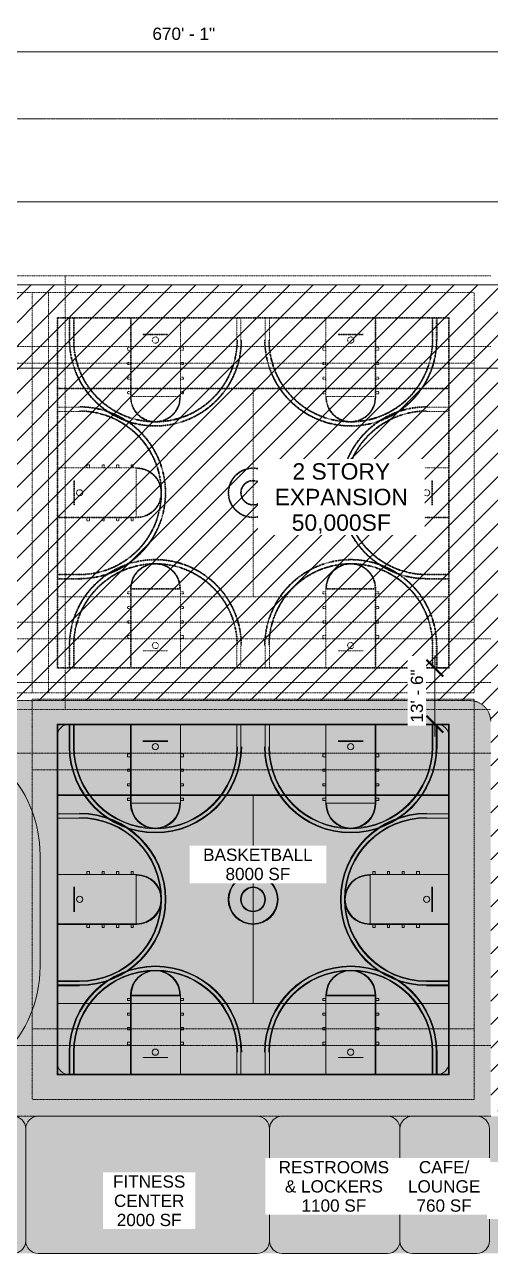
# Model space of a CAD drawing. Header units: inches. Extents: x 15868 to 47478, y -26121 to 7059.
# Drawn here: x 24630 to 25975, y -22746 to -19198 of the extents above; entities that cross this region are included whole.
import ezdxf

# ---------------------------------------------------------------- set-up
doc = ezdxf.new("R2010")
doc.units = ezdxf.units.IN
doc.header["$MEASUREMENT"] = 0
for name, pattern in [('Center', [1.25, 0.25, -0.1875, 0.625, -0.1875]), ('Dash 1_16_', [0.125, 0.0625, -0.0625]), ('Hidden', [0.28125, 0.1875, -0.09375]), ('Hidden 1_8_', [0.1875, 0.125, -0.0625])]:
    doc.linetypes.add(name, pattern=pattern)
for name, color, linetype, lineweight in [('A-ANNO-DIMS', 211, 'Continuous', 9), ('A-ANNO-DIMS-384', 211, 'Continuous', 9), ('A-DETL', 90, 'Continuous', 9), ('A-DETL-GENF', 92, 'Continuous', 9), ('A-DETL-HDLN', 90, 'Hidden 1_8_', 9), ('A-DETL-WIDE', 214, 'Continuous', 15), ('G-ANNO-TEXT', 231, 'Continuous', 9)]:
    doc.layers.add(name, color=color, linetype=linetype, lineweight=lineweight)
doc.styles.add('Arial', font='arial.ttf', dxfattribs={"height": 35.407186})
doc.styles.add('Arial_2', font='arial.ttf', dxfattribs={"height": 47.209581})
doc.dimstyles.new('Linear_-_3_32__Arial', dxfattribs={"dimscale": 12, "dimtxt": 36, "dimasz": 4, "dimexe": 3, "dimexo": 2, "dimgap": 2, "dimtad": 1, "dimdec": 0, "dimzin": 1, "dimdsep": 46, "dimlunit": 4, "dimtxsty": 'Arial', "dimblk1": 'OBLIQUE', "dimblk2": 'OBLIQUE', "dimsah": 1, "dimcen": 0.09, "dimdle": 3, "dimazin": 0, "dimtfac": 1, "dimtdec": 4, "dimtix": 1, "dimtmove": 0, "dimatfit": 3, "dimfxl": 1, "dimtvp": 1, "dimtfill": 1, "dimfrac": 2, "dimtolj": 1, "dimtzin": 0, "dimarcsym": 2})

# ---------------------------------------------------------------- blocks, each defined once
blk = doc.blocks.new('DIMBLOCK3-Level 1')
at = {"layer": 'A-ANNO-DIMS-384'}
for p, q in [((21068.4, -19446.1), (21068.4, -19241.2)), ((29109, -19446.1), (29109, -19241.2)), ((21032.4, -19277.2), (29145, -19277.2)), ((21068.4, -19277.2), (21068.4, -19446.1)), ((29109, -19277.2), (29109, -19446.1))]:
    blk.add_line(p, q, dxfattribs=at)
at = {"layer": 'A-ANNO-DIMS-384', "lineweight": 50}
for p, q in [((21068.4, -19277.2), (21092.4, -19253.2)), ((29109, -19277.2), (29133, -19253.2)), ((21068.4, -19277.2), (21044.4, -19301.2)), ((29109, -19277.2), (29085, -19301.2))]:
    blk.add_line(p, q, dxfattribs=at)
at = {"layer": 'A-ANNO-DIMS-384', "color": 0, "insert": (24998.7, -19207.2), "char_height": 35.41, "width": 216, "attachment_point": 1, "line_spacing_factor": 0.938532, "style": 'Arial', "bg_fill": 3, "box_fill_scale": 1.25, "bg_fill_color": 0, "bg_fill_transparency": 0}
blk.add_mtext('670\' - 1"', dxfattribs=at)
blk = doc.blocks.new('_Oblique')
at = {"color": 0, "linetype": 'ByBlock', "lineweight": -2}
blk.add_line((-0.5, -0.5), (0.5, 0.5), dxfattribs=at)
blk = doc.blocks.new('DIMBLOCK5-Level 1')
at = {"layer": 'A-ANNO-DIMS-384', "lineweight": 50}
for p, q in [((25814.4, -21056.1), (25790.4, -21032.1)), ((25814.4, -21056.1), (25838.4, -21080.1)), ((25814.4, -21218.1), (25790.4, -21194.1)), ((25814.4, -21218.1), (25838.4, -21242.1))]:
    blk.add_line(p, q, dxfattribs=at)
at = {"layer": 'A-ANNO-DIMS-384'}
for p, q in [((25814.4, -21254.1), (25814.4, -21020.1)), ((25804.5, -21056.1), (25850.4, -21056.1)), ((25814.4, -21056.1), (25804.5, -21056.1)), ((25804.5, -21218.1), (25850.4, -21218.1)), ((25814.4, -21218.1), (25804.5, -21218.1))]:
    blk.add_line(p, q, dxfattribs=at)
at = {"layer": 'A-ANNO-DIMS-384', "color": 0, "insert": (25744.5, -21213.5), "char_height": 35.41, "width": 183.434, "attachment_point": 1, "rotation": 90, "line_spacing_factor": 0.938532, "style": 'Arial', "bg_fill": 3, "box_fill_scale": 1.25, "bg_fill_color": 0, "bg_fill_transparency": 0}
blk.add_mtext('13\' - 6"', dxfattribs=at)

msp = doc.modelspace()

# ---------------------------------------------------------------- hatches: boundary and pattern name
at = {"layer": 'A-DETL-GENF'}
h = msp.add_hatch(dxfattribs=at)
h.set_pattern_fill('FP_1', color=9, style=0, pattern_type=2)
h.set_pattern_definition([(45, (0, 0), (-33.941125, 33.941125), [])])
h.paths.add_polyline_path([(26232.1, -22350.1), (27360.4, -22350.1), (27365.6, -22349.8), (27370.8, -22349.1), (27375.9, -22348), (27380.9, -22346.4), (27385.7, -22344.4), (27390.4, -22342), (27394.8, -22339.2), (27399, -22336), (27402.8, -22332.5), (27406.4, -22328.6), (27409.5, -22324.5), (27412.4, -22320.1), (27414.8, -22315.4), (27416.8, -22310.6), (27418.3, -22305.6), (27419.5, -22300.5), (27420.2, -22295.3), (27420.4, -22290.1), (27420.4, -20010.1), (27420.2, -20004.8), (27419.5, -19999.6), (27418.3, -19994.5), (27416.8, -19989.5), (27414.8, -19984.7), (27412.4, -19980.1), (27409.5, -19975.6), (27406.4, -19971.5), (27402.8, -19967.6), (27399, -19964.1), (27394.8, -19960.9), (27390.4, -19958.1), (27385.7, -19955.7), (27380.9, -19953.7), (27375.9, -19952.1), (27370.8, -19951), (27365.6, -19950.3), (27360.4, -19950.1), (22856.4, -19950.1), (22851.2, -19950.3), (22846, -19951), (22840.9, -19952.1), (22835.9, -19953.7), (22831, -19955.7), (22826.4, -19958.1), (22822, -19960.9), (22817.8, -19964.1), (22814, -19967.6), (22810.4, -19971.5), (22807.2, -19975.6), (22804.4, -19980.1), (22802, -19984.7), (22800, -19989.5), (22798.4, -19994.5), (22797.3, -19999.6), (22796.6, -20004.8), (22796.4, -20010.1), (22796.4, -21090.1), (22796.6, -21095.3), (22797.3, -21100.5), (22798.4, -21105.6), (22800, -21110.6), (22802, -21115.4), (22804.4, -21120.1), (22807.2, -21124.5), (22810.4, -21128.6), (22814, -21132.5), (22817.8, -21136), (22822.5, -21139.5), (22826.7, -21142.2), (22832.4, -21145), (22835.9, -21146.4), (22840.9, -21148), (22846, -21149.1), (22851.2, -21149.8), (22856.4, -21150.1), (25915.4, -21150.1), (25920.6, -21150.3), (25925.8, -21151), (25930.9, -21152.1), (25935.9, -21153.7), (25940.7, -21155.7), (25945.4, -21158.1), (25949.8, -21160.9), (25954, -21164.1), (25957.8, -21167.6), (25961.4, -21171.5), (25964.5, -21175.6), (25967.4, -21180.1), (25969.8, -21184.7), (25971.8, -21189.5), (25973.3, -21194.5), (25974.5, -21199.6), (25975.2, -21204.8), (25975.4, -21210.1), (25975.4, -22290.1), (25975.6, -22295.3), (25976.3, -22300.5), (25977.4, -22305.6), (25979, -22310.6), (25981, -22315.4), (25983.4, -22320.1), (25986.2, -22324.5), (25989.4, -22328.6), (25993, -22332.5), (25996.8, -22336), (26001, -22339.2), (26005.4, -22342), (26010, -22344.4), (26014.9, -22346.4), (26019.9, -22348), (26025, -22349.1), (26030.2, -22349.8), (26035.4, -22350.1), (26228.4, -22350.1)], flags=0)
msp.add_hatch(color=7, dxfattribs=at).paths.add_polyline_path([(24636.3, -22746.1), (26264.4, -22746.1), (26264.4, -22350.1), (25975.4, -22350.1), (25975.4, -21210.1), (25975.2, -21204.8), (25974.5, -21199.6), (25973.3, -21194.5), (25971.8, -21189.5), (25969.8, -21184.7), (25967.4, -21180.1), (25964.5, -21175.6), (25961.4, -21171.5), (25957.8, -21167.6), (25954, -21164.1), (25949.8, -21160.9), (25945.4, -21158.1), (25940.7, -21155.7), (25935.9, -21153.7), (25930.9, -21152.1), (25925.8, -21151), (25920.6, -21150.3), (25915.4, -21150.1), (22796.4, -21150.1), (22796.4, -20190.1), (22388.4, -20190.1), (22388.4, -22746.1), (24633.7, -22746.1)], flags=0)

# ---------------------------------------------------------------- linework, layer by layer
at = {"layer": 'A-DETL', "linetype": 'Center', "lineweight": 15}
msp.add_line((21068.4, -19470.1), (29109, -19470.1), dxfattribs=at)
at = {"layer": 'A-DETL', "linetype": 'Hidden', "lineweight": 15}
for p, q in [((21488.4, -19710.1), (28749, -19710.1)), ((21488.4, -19950.1), (28749, -19950.1)), ((21488.4, -20190.1), (28389, -20190.1))]:
    msp.add_line(p, q, dxfattribs=at)
at = {"layer": 'A-DETL', "linetype": 'Dash 1_16_'}
for p, q in [((24723.4, -20248.1), (24723.4, -20044.1)), ((24723.4, -20044.1), (25855.4, -20044.1)), ((25855.4, -20248.1), (25855.4, -20044.1)), ((24725.4, -20248.1), (24725.4, -20046.1)), ((24725.4, -20046.1), (25853.4, -20046.1)), ((24758.4, -20109.1), (24758.4, -20046.1)), ((24760.4, -20109.1), (24760.4, -20046.1)), ((24770.4, -20109.1), (24770.4, -20046.1)), ((24772.4, -20109.1), (24772.4, -20046.1)), ((24935.4, -20274.1), (24935.4, -20046.1)), ((24937.4, -20272.1), (24937.4, -20046.1)), ((25079.4, -20274.1), (25079.4, -20046.1)), ((25242.4, -20109.1), (25242.4, -20046.1)), ((25254.4, -20109.1), (25254.4, -20046.1)), ((25324.4, -20109.1), (25324.4, -20046.1)), ((25336.4, -20109.1), (25336.4, -20046.1)), ((25499.4, -20274.1), (25499.4, -20046.1)), ((25641.4, -20272.1), (25641.4, -20046.1)), ((25643.4, -20274.1), (25643.4, -20046.1)), ((25806.4, -20109.1), (25806.4, -20046.1)), ((25808.4, -20109.1), (25808.4, -20046.1)), ((25818.4, -20109.1), (25818.4, -20046.1)), ((25820.4, -20109.1), (25820.4, -20046.1)), ((25853.4, -20248.1), (25853.4, -20046.1)), ((24971.4, -20092.1), (25043.4, -20092.1)), ((24971.4, -20094.1), (25043.4, -20094.1)), ((25607.4, -20092.1), (25535.4, -20092.1)), ((25607.4, -20094.1), (25535.4, -20094.1)), ((24935.4, -20130.1), (24926.4, -20130.1)), ((24926.4, -20138.1), (24926.4, -20130.1)), ((24935.4, -20138.1), (24926.4, -20138.1)), ((25079.4, -20130.1), (25088.4, -20130.1)), ((25079.4, -20138.1), (25088.4, -20138.1)), ((25088.4, -20138.1), (25088.4, -20130.1)), ((25499.4, -20130.1), (25490.4, -20130.1)), ((25490.4, -20138.1), (25490.4, -20130.1)), ((25499.4, -20138.1), (25490.4, -20138.1)), ((25643.4, -20130.1), (25652.4, -20130.1)), ((25643.4, -20138.1), (25652.4, -20138.1)), ((25652.4, -20138.1), (25652.4, -20130.1)), ((24935.4, -20174.1), (24926.4, -20174.1)), ((24926.4, -20180.1), (24926.4, -20174.1)), ((24935.4, -20180.1), (24926.4, -20180.1)), ((25079.4, -20174.1), (25088.4, -20174.1)), ((25079.4, -20180.1), (25088.4, -20180.1)), ((25088.4, -20180.1), (25088.4, -20174.1)), ((25499.4, -20174.1), (25490.4, -20174.1)), ((25490.4, -20180.1), (25490.4, -20174.1)), ((25499.4, -20180.1), (25490.4, -20180.1)), ((25643.4, -20174.1), (25652.4, -20174.1)), ((25643.4, -20180.1), (25652.4, -20180.1)), ((25652.4, -20180.1), (25652.4, -20174.1)), ((24935.4, -20216.1), (24926.4, -20216.1)), ((24926.4, -20222.1), (24926.4, -20216.1)), ((25079.4, -20216.1), (25088.4, -20216.1)), ((25088.4, -20222.1), (25088.4, -20216.1)), ((25499.4, -20216.1), (25490.4, -20216.1)), ((25490.4, -20222.1), (25490.4, -20216.1)), ((25643.4, -20216.1), (25652.4, -20216.1)), ((25652.4, -20222.1), (25652.4, -20216.1)), ((25855.4, -20248.1), (24723.4, -20248.1)), ((24723.4, -20248.1), (24723.4, -20852.1)), ((24725.4, -20250.1), (24725.4, -20850.1)), ((25853.4, -20250.1), (24725.4, -20250.1)), ((24935.4, -20222.1), (24926.4, -20222.1)), ((25079.4, -20222.1), (25088.4, -20222.1)), ((25289.4, -20250.1), (25289.4, -20850.1)), ((25499.4, -20222.1), (25490.4, -20222.1)), ((25643.4, -20222.1), (25652.4, -20222.1)), ((25853.4, -20850.1), (25853.4, -20250.1)), ((25855.4, -20852.1), (25855.4, -20248.1)), ((24935.4, -20258.1), (24926.4, -20258.1)), ((24926.4, -20264.1), (24926.4, -20258.1)), ((24935.4, -20264.1), (24926.4, -20264.1)), ((24937.4, -20272.1), (25077.4, -20272.1)), ((25079.4, -20258.1), (25088.4, -20258.1)), ((25079.4, -20264.1), (25088.4, -20264.1)), ((25088.4, -20264.1), (25088.4, -20258.1)), ((25499.4, -20258.1), (25490.4, -20258.1)), ((25490.4, -20264.1), (25490.4, -20258.1)), ((25499.4, -20264.1), (25490.4, -20264.1)), ((25641.4, -20272.1), (25501.4, -20272.1)), ((25643.4, -20258.1), (25652.4, -20258.1)), ((25643.4, -20264.1), (25652.4, -20264.1)), ((25652.4, -20264.1), (25652.4, -20258.1)), ((24788.4, -20303.1), (24725.4, -20303.1)), ((24788.4, -20315.1), (24725.4, -20315.1)), ((25790.4, -20303.1), (25853.4, -20303.1)), ((25790.4, -20315.1), (25853.4, -20315.1)), ((24809.4, -20478.1), (24809.4, -20469.1)), ((24817.4, -20469.1), (24809.4, -20469.1)), ((24817.4, -20478.1), (24817.4, -20469.1)), ((24853.4, -20478.1), (24853.4, -20469.1)), ((24859.4, -20469.1), (24853.4, -20469.1)), ((24859.4, -20478.1), (24859.4, -20469.1)), ((24895.4, -20478.1), (24895.4, -20469.1)), ((24901.4, -20469.1), (24895.4, -20469.1)), ((24901.4, -20478.1), (24901.4, -20469.1)), ((24937.4, -20478.1), (24937.4, -20469.1)), ((24943.4, -20469.1), (24937.4, -20469.1)), ((24943.4, -20478.1), (24943.4, -20469.1)), ((25635.4, -20469.1), (25641.4, -20469.1)), ((25635.4, -20478.1), (25635.4, -20469.1)), ((25641.4, -20478.1), (25641.4, -20469.1)), ((25677.4, -20469.1), (25683.4, -20469.1)), ((25677.4, -20478.1), (25677.4, -20469.1)), ((25683.4, -20478.1), (25683.4, -20469.1)), ((25719.4, -20469.1), (25725.4, -20469.1)), ((25719.4, -20478.1), (25719.4, -20469.1)), ((25725.4, -20478.1), (25725.4, -20469.1)), ((25761.4, -20469.1), (25769.4, -20469.1)), ((25761.4, -20478.1), (25761.4, -20469.1)), ((25769.4, -20478.1), (25769.4, -20469.1)), ((24953.4, -20478.1), (24725.4, -20478.1)), ((24951.4, -20620.1), (24951.4, -20480.1)), ((25625.4, -20478.1), (25853.4, -20478.1)), ((25627.4, -20620.1), (25627.4, -20480.1)), ((24771.4, -20586.1), (24771.4, -20514.1)), ((24773.4, -20586.1), (24773.4, -20514.1)), ((25805.4, -20586.1), (25805.4, -20514.1)), ((25807.4, -20586.1), (25807.4, -20514.1)), ((24951.4, -20620.1), (24725.4, -20620.1)), ((24953.4, -20622.1), (24725.4, -20622.1)), ((24809.4, -20622.1), (24809.4, -20631.1)), ((24817.4, -20631.1), (24809.4, -20631.1)), ((24817.4, -20622.1), (24817.4, -20631.1)), ((24853.4, -20622.1), (24853.4, -20631.1)), ((24859.4, -20631.1), (24853.4, -20631.1)), ((24859.4, -20622.1), (24859.4, -20631.1)), ((24895.4, -20622.1), (24895.4, -20631.1)), ((24901.4, -20631.1), (24895.4, -20631.1)), ((24901.4, -20622.1), (24901.4, -20631.1)), ((24937.4, -20622.1), (24937.4, -20631.1)), ((24943.4, -20631.1), (24937.4, -20631.1)), ((24943.4, -20622.1), (24943.4, -20631.1)), ((25625.4, -20622.1), (25853.4, -20622.1)), ((25627.4, -20620.1), (25853.4, -20620.1)), ((25635.4, -20622.1), (25635.4, -20631.1)), ((25635.4, -20631.1), (25641.4, -20631.1)), ((25641.4, -20622.1), (25641.4, -20631.1)), ((25677.4, -20622.1), (25677.4, -20631.1)), ((25677.4, -20631.1), (25683.4, -20631.1)), ((25683.4, -20622.1), (25683.4, -20631.1)), ((25719.4, -20622.1), (25719.4, -20631.1)), ((25719.4, -20631.1), (25725.4, -20631.1)), ((25725.4, -20622.1), (25725.4, -20631.1)), ((25761.4, -20622.1), (25761.4, -20631.1)), ((25761.4, -20631.1), (25769.4, -20631.1)), ((25769.4, -20622.1), (25769.4, -20631.1)), ((24788.4, -20785.1), (24725.4, -20785.1)), ((24788.4, -20787.1), (24725.4, -20787.1)), ((25790.4, -20785.1), (25853.4, -20785.1)), ((25790.4, -20787.1), (25853.4, -20787.1)), ((24788.4, -20797.1), (24725.4, -20797.1)), ((24788.4, -20799.1), (24725.4, -20799.1)), ((25790.4, -20797.1), (25853.4, -20797.1)), ((25790.4, -20799.1), (25853.4, -20799.1)), ((24723.4, -20852.1), (24723.4, -21056.1)), ((24725.4, -20850.1), (25853.4, -20850.1)), ((24725.4, -20852.1), (24725.4, -21054.1)), ((24926.4, -20836.1), (24926.4, -20842.1)), ((24935.4, -20836.1), (24926.4, -20836.1)), ((24935.4, -20842.1), (24926.4, -20842.1)), ((24935.4, -20826.1), (24935.4, -21054.1)), ((24937.4, -20826.1), (25077.4, -20826.1)), ((24937.4, -20828.1), (25077.4, -20828.1)), ((24937.4, -20828.1), (24937.4, -21054.1)), ((25079.4, -20826.1), (25079.4, -21054.1)), ((25079.4, -20836.1), (25088.4, -20836.1)), ((25079.4, -20842.1), (25088.4, -20842.1)), ((25088.4, -20836.1), (25088.4, -20842.1)), ((25490.4, -20836.1), (25490.4, -20842.1)), ((25499.4, -20836.1), (25490.4, -20836.1)), ((25499.4, -20842.1), (25490.4, -20842.1)), ((25499.4, -20826.1), (25499.4, -21054.1)), ((25641.4, -20826.1), (25501.4, -20826.1)), ((25641.4, -20828.1), (25501.4, -20828.1)), ((25641.4, -20828.1), (25641.4, -21054.1)), ((25643.4, -20826.1), (25643.4, -21054.1)), ((25643.4, -20836.1), (25652.4, -20836.1)), ((25643.4, -20842.1), (25652.4, -20842.1)), ((25652.4, -20836.1), (25652.4, -20842.1)), ((25853.4, -20852.1), (25853.4, -21054.1)), ((25855.4, -20852.1), (25855.4, -21056.1)), ((24926.4, -20878.1), (24926.4, -20884.1)), ((24935.4, -20878.1), (24926.4, -20878.1)), ((24935.4, -20884.1), (24926.4, -20884.1)), ((25079.4, -20878.1), (25088.4, -20878.1)), ((25079.4, -20884.1), (25088.4, -20884.1)), ((25088.4, -20878.1), (25088.4, -20884.1)), ((25490.4, -20878.1), (25490.4, -20884.1)), ((25499.4, -20878.1), (25490.4, -20878.1)), ((25499.4, -20884.1), (25490.4, -20884.1)), ((25643.4, -20878.1), (25652.4, -20878.1)), ((25643.4, -20884.1), (25652.4, -20884.1)), ((25652.4, -20878.1), (25652.4, -20884.1)), ((24926.4, -20920.1), (24926.4, -20926.1)), ((24935.4, -20920.1), (24926.4, -20920.1)), ((24935.4, -20926.1), (24926.4, -20926.1)), ((25079.4, -20920.1), (25088.4, -20920.1)), ((25079.4, -20926.1), (25088.4, -20926.1)), ((25088.4, -20920.1), (25088.4, -20926.1)), ((25490.4, -20920.1), (25490.4, -20926.1)), ((25499.4, -20920.1), (25490.4, -20920.1)), ((25499.4, -20926.1), (25490.4, -20926.1)), ((25643.4, -20920.1), (25652.4, -20920.1)), ((25643.4, -20926.1), (25652.4, -20926.1)), ((25652.4, -20920.1), (25652.4, -20926.1)), ((24926.4, -20962.1), (24926.4, -20970.1)), ((24935.4, -20962.1), (24926.4, -20962.1)), ((25079.4, -20962.1), (25088.4, -20962.1)), ((25088.4, -20962.1), (25088.4, -20970.1)), ((25490.4, -20962.1), (25490.4, -20970.1)), ((25499.4, -20962.1), (25490.4, -20962.1)), ((25643.4, -20962.1), (25652.4, -20962.1)), ((25652.4, -20962.1), (25652.4, -20970.1)), ((24758.4, -20991.1), (24758.4, -21054.1)), ((24760.4, -20991.1), (24760.4, -21054.1)), ((24770.4, -20991.1), (24770.4, -21054.1)), ((24772.4, -20991.1), (24772.4, -21054.1)), ((24935.4, -20970.1), (24926.4, -20970.1)), ((25079.4, -20970.1), (25088.4, -20970.1)), ((25242.4, -20991.1), (25242.4, -21054.1)), ((25254.4, -20991.1), (25254.4, -21054.1)), ((25324.4, -20991.1), (25324.4, -21054.1)), ((25336.4, -20991.1), (25336.4, -21054.1)), ((25499.4, -20970.1), (25490.4, -20970.1)), ((25643.4, -20970.1), (25652.4, -20970.1)), ((25806.4, -20991.1), (25806.4, -21054.1)), ((25808.4, -20991.1), (25808.4, -21054.1)), ((25818.4, -20991.1), (25818.4, -21054.1)), ((25820.4, -20991.1), (25820.4, -21054.1)), ((24971.4, -21006.1), (25043.4, -21006.1)), ((25607.4, -21006.1), (25535.4, -21006.1)), ((24723.4, -21056.1), (25855.4, -21056.1)), ((24725.4, -21054.1), (25853.4, -21054.1))]:
    msp.add_line(p, q, dxfattribs=at)
at = {"layer": 'A-DETL'}
for p, q in [((24723.4, -21422.1), (24723.4, -21218.1)), ((24723.4, -21218.1), (25855.4, -21218.1)), ((24725.4, -21422.1), (24725.4, -21220.1)), ((24725.4, -21220.1), (25853.4, -21220.1)), ((24758.4, -21283.1), (24758.4, -21220.1)), ((24760.4, -21283.1), (24760.4, -21220.1)), ((24770.4, -21283.1), (24770.4, -21220.1)), ((24772.4, -21283.1), (24772.4, -21220.1)), ((24935.4, -21448.1), (24935.4, -21220.1)), ((24937.4, -21446.1), (24937.4, -21220.1)), ((25079.4, -21448.1), (25079.4, -21220.1)), ((25242.4, -21283.1), (25242.4, -21220.1)), ((25254.4, -21283.1), (25254.4, -21220.1)), ((25324.4, -21283.1), (25324.4, -21220.1)), ((25336.4, -21283.1), (25336.4, -21220.1)), ((25499.4, -21448.1), (25499.4, -21220.1)), ((25641.4, -21446.1), (25641.4, -21220.1)), ((25643.4, -21448.1), (25643.4, -21220.1)), ((25806.4, -21283.1), (25806.4, -21220.1)), ((25808.4, -21283.1), (25808.4, -21220.1)), ((25818.4, -21283.1), (25818.4, -21220.1)), ((25820.4, -21283.1), (25820.4, -21220.1)), ((25853.4, -21422.1), (25853.4, -21220.1)), ((25855.4, -21422.1), (25855.4, -21218.1)), ((24971.4, -21266.1), (25043.4, -21266.1)), ((24971.4, -21268.1), (25043.4, -21268.1)), ((25607.4, -21266.1), (25535.4, -21266.1)), ((25607.4, -21268.1), (25535.4, -21268.1)), ((24935.4, -21304.1), (24926.4, -21304.1)), ((24926.4, -21312.1), (24926.4, -21304.1)), ((24935.4, -21312.1), (24926.4, -21312.1)), ((25079.4, -21304.1), (25088.4, -21304.1)), ((25079.4, -21312.1), (25088.4, -21312.1)), ((25088.4, -21312.1), (25088.4, -21304.1)), ((25499.4, -21304.1), (25490.4, -21304.1)), ((25490.4, -21312.1), (25490.4, -21304.1)), ((25499.4, -21312.1), (25490.4, -21312.1)), ((25643.4, -21304.1), (25652.4, -21304.1)), ((25643.4, -21312.1), (25652.4, -21312.1)), ((25652.4, -21312.1), (25652.4, -21304.1)), ((24935.4, -21348.1), (24926.4, -21348.1)), ((24926.4, -21354.1), (24926.4, -21348.1)), ((24935.4, -21354.1), (24926.4, -21354.1)), ((25079.4, -21348.1), (25088.4, -21348.1)), ((25079.4, -21354.1), (25088.4, -21354.1)), ((25088.4, -21354.1), (25088.4, -21348.1)), ((25499.4, -21348.1), (25490.4, -21348.1)), ((25490.4, -21354.1), (25490.4, -21348.1)), ((25499.4, -21354.1), (25490.4, -21354.1)), ((25643.4, -21348.1), (25652.4, -21348.1)), ((25643.4, -21354.1), (25652.4, -21354.1)), ((25652.4, -21354.1), (25652.4, -21348.1)), ((24935.4, -21390.1), (24926.4, -21390.1)), ((24926.4, -21396.1), (24926.4, -21390.1)), ((25079.4, -21390.1), (25088.4, -21390.1)), ((25088.4, -21396.1), (25088.4, -21390.1)), ((25499.4, -21390.1), (25490.4, -21390.1)), ((25490.4, -21396.1), (25490.4, -21390.1)), ((25643.4, -21390.1), (25652.4, -21390.1)), ((25652.4, -21396.1), (25652.4, -21390.1)), ((25855.4, -21422.1), (24723.4, -21422.1)), ((24723.4, -21422.1), (24723.4, -22026.1)), ((24725.4, -21424.1), (24725.4, -22024.1)), ((25853.4, -21424.1), (24725.4, -21424.1)), ((24935.4, -21396.1), (24926.4, -21396.1)), ((25079.4, -21396.1), (25088.4, -21396.1)), ((25289.4, -21424.1), (25289.4, -22024.1)), ((25499.4, -21396.1), (25490.4, -21396.1)), ((25643.4, -21396.1), (25652.4, -21396.1)), ((25853.4, -22024.1), (25853.4, -21424.1)), ((25855.4, -22026.1), (25855.4, -21422.1)), ((24935.4, -21432.1), (24926.4, -21432.1)), ((24926.4, -21438.1), (24926.4, -21432.1)), ((24935.4, -21438.1), (24926.4, -21438.1)), ((24937.4, -21446.1), (25077.4, -21446.1)), ((25079.4, -21432.1), (25088.4, -21432.1)), ((25079.4, -21438.1), (25088.4, -21438.1)), ((25088.4, -21438.1), (25088.4, -21432.1)), ((25499.4, -21432.1), (25490.4, -21432.1)), ((25490.4, -21438.1), (25490.4, -21432.1)), ((25499.4, -21438.1), (25490.4, -21438.1)), ((25641.4, -21446.1), (25501.4, -21446.1)), ((25643.4, -21432.1), (25652.4, -21432.1)), ((25643.4, -21438.1), (25652.4, -21438.1)), ((25652.4, -21438.1), (25652.4, -21432.1)), ((24788.4, -21477.1), (24725.4, -21477.1)), ((24788.4, -21489.1), (24725.4, -21489.1)), ((25790.4, -21477.1), (25853.4, -21477.1)), ((25790.4, -21489.1), (25853.4, -21489.1)), ((24953.4, -21652.1), (24725.4, -21652.1)), ((24809.4, -21652.1), (24809.4, -21643.1)), ((24817.4, -21643.1), (24809.4, -21643.1)), ((24817.4, -21652.1), (24817.4, -21643.1)), ((24853.4, -21652.1), (24853.4, -21643.1)), ((24859.4, -21643.1), (24853.4, -21643.1)), ((24859.4, -21652.1), (24859.4, -21643.1)), ((24895.4, -21652.1), (24895.4, -21643.1)), ((24901.4, -21643.1), (24895.4, -21643.1)), ((24901.4, -21652.1), (24901.4, -21643.1)), ((24937.4, -21652.1), (24937.4, -21643.1)), ((24943.4, -21643.1), (24937.4, -21643.1)), ((24943.4, -21652.1), (24943.4, -21643.1)), ((24951.4, -21794.1), (24951.4, -21654.1)), ((25625.4, -21652.1), (25853.4, -21652.1)), ((25627.4, -21794.1), (25627.4, -21654.1)), ((25635.4, -21643.1), (25641.4, -21643.1)), ((25635.4, -21652.1), (25635.4, -21643.1)), ((25641.4, -21652.1), (25641.4, -21643.1)), ((25677.4, -21643.1), (25683.4, -21643.1)), ((25677.4, -21652.1), (25677.4, -21643.1)), ((25683.4, -21652.1), (25683.4, -21643.1)), ((25719.4, -21643.1), (25725.4, -21643.1)), ((25719.4, -21652.1), (25719.4, -21643.1)), ((25725.4, -21652.1), (25725.4, -21643.1)), ((25761.4, -21643.1), (25769.4, -21643.1)), ((25761.4, -21652.1), (25761.4, -21643.1)), ((25769.4, -21652.1), (25769.4, -21643.1)), ((24771.4, -21760.1), (24771.4, -21688.1)), ((24773.4, -21760.1), (24773.4, -21688.1)), ((25805.4, -21760.1), (25805.4, -21688.1)), ((25807.4, -21760.1), (25807.4, -21688.1)), ((24951.4, -21794.1), (24725.4, -21794.1)), ((24953.4, -21796.1), (24725.4, -21796.1)), ((24809.4, -21796.1), (24809.4, -21805.1)), ((24817.4, -21805.1), (24809.4, -21805.1)), ((24817.4, -21796.1), (24817.4, -21805.1)), ((24853.4, -21796.1), (24853.4, -21805.1)), ((24859.4, -21805.1), (24853.4, -21805.1)), ((24859.4, -21796.1), (24859.4, -21805.1)), ((24895.4, -21796.1), (24895.4, -21805.1)), ((24901.4, -21805.1), (24895.4, -21805.1)), ((24901.4, -21796.1), (24901.4, -21805.1)), ((24937.4, -21796.1), (24937.4, -21805.1)), ((24943.4, -21805.1), (24937.4, -21805.1)), ((24943.4, -21796.1), (24943.4, -21805.1)), ((25625.4, -21796.1), (25853.4, -21796.1)), ((25627.4, -21794.1), (25853.4, -21794.1)), ((25635.4, -21796.1), (25635.4, -21805.1)), ((25635.4, -21805.1), (25641.4, -21805.1)), ((25641.4, -21796.1), (25641.4, -21805.1)), ((25677.4, -21796.1), (25677.4, -21805.1)), ((25677.4, -21805.1), (25683.4, -21805.1)), ((25683.4, -21796.1), (25683.4, -21805.1)), ((25719.4, -21796.1), (25719.4, -21805.1)), ((25719.4, -21805.1), (25725.4, -21805.1)), ((25725.4, -21796.1), (25725.4, -21805.1)), ((25761.4, -21796.1), (25761.4, -21805.1)), ((25761.4, -21805.1), (25769.4, -21805.1)), ((25769.4, -21796.1), (25769.4, -21805.1)), ((24788.4, -21959.1), (24725.4, -21959.1)), ((25790.4, -21959.1), (25853.4, -21959.1)), ((24788.4, -21961.1), (24725.4, -21961.1)), ((24788.4, -21971.1), (24725.4, -21971.1)), ((24788.4, -21973.1), (24725.4, -21973.1)), ((25790.4, -21961.1), (25853.4, -21961.1)), ((25790.4, -21971.1), (25853.4, -21971.1)), ((25790.4, -21973.1), (25853.4, -21973.1)), ((24723.4, -22026.1), (24723.4, -22230.1)), ((24725.4, -22024.1), (25853.4, -22024.1)), ((24725.4, -22026.1), (24725.4, -22228.1)), ((24926.4, -22010.1), (24926.4, -22016.1)), ((24935.4, -22010.1), (24926.4, -22010.1)), ((24935.4, -22016.1), (24926.4, -22016.1)), ((24935.4, -22000.1), (24935.4, -22228.1)), ((24937.4, -22000.1), (25077.4, -22000.1)), ((24937.4, -22002.1), (25077.4, -22002.1)), ((24937.4, -22002.1), (24937.4, -22228.1)), ((25079.4, -22000.1), (25079.4, -22228.1)), ((25079.4, -22010.1), (25088.4, -22010.1)), ((25079.4, -22016.1), (25088.4, -22016.1)), ((25088.4, -22010.1), (25088.4, -22016.1)), ((25490.4, -22010.1), (25490.4, -22016.1)), ((25499.4, -22010.1), (25490.4, -22010.1)), ((25499.4, -22016.1), (25490.4, -22016.1)), ((25499.4, -22000.1), (25499.4, -22228.1)), ((25641.4, -22000.1), (25501.4, -22000.1)), ((25641.4, -22002.1), (25501.4, -22002.1)), ((25641.4, -22002.1), (25641.4, -22228.1)), ((25643.4, -22000.1), (25643.4, -22228.1)), ((25643.4, -22010.1), (25652.4, -22010.1)), ((25643.4, -22016.1), (25652.4, -22016.1)), ((25652.4, -22010.1), (25652.4, -22016.1)), ((25853.4, -22026.1), (25853.4, -22228.1)), ((25855.4, -22026.1), (25855.4, -22230.1)), ((24926.4, -22052.1), (24926.4, -22058.1)), ((24935.4, -22052.1), (24926.4, -22052.1)), ((24935.4, -22058.1), (24926.4, -22058.1)), ((25079.4, -22052.1), (25088.4, -22052.1)), ((25079.4, -22058.1), (25088.4, -22058.1)), ((25088.4, -22052.1), (25088.4, -22058.1)), ((25490.4, -22052.1), (25490.4, -22058.1)), ((25499.4, -22052.1), (25490.4, -22052.1)), ((25499.4, -22058.1), (25490.4, -22058.1)), ((25643.4, -22052.1), (25652.4, -22052.1)), ((25643.4, -22058.1), (25652.4, -22058.1)), ((25652.4, -22052.1), (25652.4, -22058.1)), ((24926.4, -22094.1), (24926.4, -22100.1)), ((24935.4, -22094.1), (24926.4, -22094.1)), ((24935.4, -22100.1), (24926.4, -22100.1)), ((25079.4, -22094.1), (25088.4, -22094.1)), ((25079.4, -22100.1), (25088.4, -22100.1)), ((25088.4, -22094.1), (25088.4, -22100.1)), ((25490.4, -22094.1), (25490.4, -22100.1)), ((25499.4, -22094.1), (25490.4, -22094.1)), ((25499.4, -22100.1), (25490.4, -22100.1)), ((25643.4, -22094.1), (25652.4, -22094.1)), ((25643.4, -22100.1), (25652.4, -22100.1)), ((25652.4, -22094.1), (25652.4, -22100.1)), ((24926.4, -22136.1), (24926.4, -22144.1)), ((24935.4, -22136.1), (24926.4, -22136.1)), ((25079.4, -22136.1), (25088.4, -22136.1)), ((25088.4, -22136.1), (25088.4, -22144.1)), ((25490.4, -22136.1), (25490.4, -22144.1)), ((25499.4, -22136.1), (25490.4, -22136.1)), ((25643.4, -22136.1), (25652.4, -22136.1)), ((25652.4, -22136.1), (25652.4, -22144.1)), ((24758.4, -22165.1), (24758.4, -22228.1)), ((24760.4, -22165.1), (24760.4, -22228.1)), ((24770.4, -22165.1), (24770.4, -22228.1)), ((24772.4, -22165.1), (24772.4, -22228.1)), ((24935.4, -22144.1), (24926.4, -22144.1)), ((25079.4, -22144.1), (25088.4, -22144.1)), ((25242.4, -22165.1), (25242.4, -22228.1)), ((25254.4, -22165.1), (25254.4, -22228.1)), ((25324.4, -22165.1), (25324.4, -22228.1)), ((25336.4, -22165.1), (25336.4, -22228.1)), ((25499.4, -22144.1), (25490.4, -22144.1)), ((25643.4, -22144.1), (25652.4, -22144.1)), ((25806.4, -22165.1), (25806.4, -22228.1)), ((25808.4, -22165.1), (25808.4, -22228.1)), ((25818.4, -22165.1), (25818.4, -22228.1)), ((25820.4, -22165.1), (25820.4, -22228.1)), ((24971.4, -22180.1), (25043.4, -22180.1)), ((25607.4, -22180.1), (25535.4, -22180.1)), ((24723.4, -22230.1), (25855.4, -22230.1)), ((24725.4, -22228.1), (25853.4, -22228.1))]:
    msp.add_line(p, q, dxfattribs=at)
at = {"layer": 'A-DETL', "linetype": 'Dash 1_16_'}
for centre, radius in [((25007.4, -20109.1), 9), ((25571.4, -20109.1), 9), ((25289.4, -20550.1), 72), ((25289.4, -20550.1), 70), ((25289.4, -20550.1), 36), ((25289.4, -20550.1), 34), ((24788.4, -20550.1), 9), ((25790.4, -20550.1), 9), ((25007.4, -20991.1), 9), ((25571.4, -20991.1), 9)]:
    msp.add_circle(centre, radius, dxfattribs=at)
at = {"layer": 'A-DETL'}
for centre, radius in [((25007.4, -21283.1), 9), ((25571.4, -21283.1), 9), ((25289.4, -21724.1), 72), ((25289.4, -21724.1), 70), ((25289.4, -21724.1), 36), ((25289.4, -21724.1), 34), ((24788.4, -21724.1), 9), ((25790.4, -21724.1), 9), ((25007.4, -22165.1), 9), ((25571.4, -22165.1), 9)]:
    msp.add_circle(centre, radius, dxfattribs=at)
at = {"layer": 'A-DETL', "linetype": 'Dash 1_16_'}
for centre, radius, start, end in [((25007.4, -20109.1), 249, 180, 270), ((25007.4, -20109.1), 247, 180, 270), ((25007.4, -20109.1), 237, 180, 270), ((25007.4, -20109.1), 235, 180, 270), ((25007.4, -20109.1), 247, 270, 0), ((25007.4, -20109.1), 249, 270, 0), ((25007.4, -20109.1), 235, 270, 0), ((25007.4, -20109.1), 237, 270, 0), ((25571.4, -20109.1), 249, 180, 270), ((25571.4, -20109.1), 247, 180, 270), ((25571.4, -20109.1), 237, 180, 270), ((25571.4, -20109.1), 235, 180, 270), ((25571.4, -20109.1), 247, 270, 0), ((25571.4, -20109.1), 249, 270, 0), ((25571.4, -20109.1), 235, 270, 0), ((25571.4, -20109.1), 237, 270, 0), ((25007.4, -20274.1), 72, 180, 0), ((25007.4, -20274.1), 70, 180, 0), ((25571.4, -20274.1), 72, 180, 360), ((25571.4, -20274.1), 70, 180, 0), ((24788.4, -20550.1), 249, 0, 90), ((24788.4, -20550.1), 247, 0, 90), ((24788.4, -20550.1), 237, 0, 90), ((24788.4, -20550.1), 235, 0, 90), ((25790.4, -20550.1), 249, 90, 180), ((25790.4, -20550.1), 247, 90, 180), ((25790.4, -20550.1), 237, 90, 180), ((25790.4, -20550.1), 235, 90, 180), ((24953.4, -20550.1), 72, 270, 90), ((24953.4, -20550.1), 70, 270, 90), ((25625.4, -20550.1), 72, 90, 270), ((25625.4, -20550.1), 70, 90, 270), ((24788.4, -20550.1), 247, 270, 0), ((24788.4, -20550.1), 249, 270, 0), ((24788.4, -20550.1), 235, 270, 0), ((24788.4, -20550.1), 237, 270, 0), ((25790.4, -20550.1), 249, 180, 270), ((25790.4, -20550.1), 247, 180, 270), ((25790.4, -20550.1), 237, 180, 270), ((25790.4, -20550.1), 235, 180, 270), ((25007.4, -20991.1), 249, 90, 180), ((25007.4, -20991.1), 247, 90, 180), ((25007.4, -20991.1), 249, 0, 90), ((25007.4, -20991.1), 247, 0, 90), ((25571.4, -20991.1), 249, 90, 180), ((25571.4, -20991.1), 247, 90, 180), ((25571.4, -20991.1), 249, 0, 90), ((25571.4, -20991.1), 247, 0, 90), ((25007.4, -20991.1), 237, 90, 180), ((25007.4, -20991.1), 235, 90, 180), ((25007.4, -20826.1), 72, 0, 180), ((25007.4, -20826.1), 70, 0, 180), ((25007.4, -20991.1), 237, 0, 90), ((25007.4, -20991.1), 235, 0, 90), ((25571.4, -20991.1), 237, 90, 180), ((25571.4, -20991.1), 235, 90, 180), ((25571.4, -20826.1), 72, 0, 180), ((25571.4, -20826.1), 70, 0, 180), ((25571.4, -20991.1), 237, 0, 90), ((25571.4, -20991.1), 235, 0, 90)]:
    msp.add_arc(centre, radius, start, end, dxfattribs=at)
at = {"layer": 'A-DETL'}
for centre, radius, start, end in [((25007.4, -21283.1), 249, 180, 270), ((25007.4, -21283.1), 247, 180, 270), ((25007.4, -21283.1), 237, 180, 270), ((25007.4, -21283.1), 235, 180, 270), ((25007.4, -21283.1), 247, 270, 0), ((25007.4, -21283.1), 249, 270, 0), ((25007.4, -21283.1), 235, 270, 0), ((25007.4, -21283.1), 237, 270, 0), ((25571.4, -21283.1), 249, 180, 270), ((25571.4, -21283.1), 247, 180, 270), ((25571.4, -21283.1), 237, 180, 270), ((25571.4, -21283.1), 235, 180, 270), ((25571.4, -21283.1), 247, 270, 0), ((25571.4, -21283.1), 249, 270, 0), ((25571.4, -21283.1), 235, 270, 0), ((25571.4, -21283.1), 237, 270, 0), ((25007.4, -21448.1), 72, 180, 0), ((25007.4, -21448.1), 70, 180, 0), ((25571.4, -21448.1), 72, 180, 360), ((25571.4, -21448.1), 70, 180, 0), ((24788.4, -21724.1), 249, 0, 90), ((24788.4, -21724.1), 247, 0, 90), ((24788.4, -21724.1), 237, 0, 90), ((24788.4, -21724.1), 235, 0, 90), ((25790.4, -21724.1), 249, 90, 180), ((25790.4, -21724.1), 247, 90, 180), ((25790.4, -21724.1), 237, 90, 180), ((25790.4, -21724.1), 235, 90, 180), ((24953.4, -21724.1), 72, 270, 90), ((24953.4, -21724.1), 70, 270, 90), ((25625.4, -21724.1), 72, 90, 270), ((25625.4, -21724.1), 70, 90, 270), ((24788.4, -21724.1), 247, 270, 0), ((24788.4, -21724.1), 249, 270, 0), ((24788.4, -21724.1), 235, 270, 0), ((24788.4, -21724.1), 237, 270, 0), ((25790.4, -21724.1), 249, 180, 270), ((25790.4, -21724.1), 247, 180, 270), ((25790.4, -21724.1), 237, 180, 270), ((25790.4, -21724.1), 235, 180, 270), ((25007.4, -22165.1), 249, 90, 180), ((25007.4, -22165.1), 247, 90, 180), ((25007.4, -22165.1), 249, 360, 90), ((25007.4, -22165.1), 247, 360, 90), ((25571.4, -22165.1), 249, 90, 180), ((25571.4, -22165.1), 247, 90, 180), ((25571.4, -22165.1), 249, 0, 90), ((25571.4, -22165.1), 247, 0, 90), ((25007.4, -22165.1), 237, 90, 180), ((25007.4, -22165.1), 235, 90, 180), ((25007.4, -22000.1), 72, 0, 180), ((25007.4, -22000.1), 70, 0, 180), ((25007.4, -22165.1), 237, 360, 90), ((25007.4, -22165.1), 235, 360, 90), ((25571.4, -22165.1), 237, 90, 180), ((25571.4, -22165.1), 235, 90, 180), ((25571.4, -22000.1), 72, 0, 180), ((25571.4, -22000.1), 70, 0, 180), ((25571.4, -22165.1), 237, 0, 90), ((25571.4, -22165.1), 235, 0, 90)]:
    msp.add_arc(centre, radius, start, end, dxfattribs=at)
at = {"layer": 'A-DETL-HDLN', "linetype": 'Dash 1_16_'}
for p, q in [((24746.4, -19924.1), (23374.4, -19924.1)), ((25975.4, -19924.1), (24603.4, -19924.1)), ((24746.4, -19950.1), (24746.4, -19924.1)), ((24698.4, -19972.1), (23422.4, -19972.1)), ((24651.4, -19972.1), (24651.4, -21128.1)), ((25927.4, -19972.1), (24651.4, -19972.1)), ((24698.4, -21128.1), (24698.4, -19972.1)), ((24746.4, -21150.1), (24746.4, -19950.1)), ((25927.4, -21128.1), (25927.4, -19972.1)), ((24746.4, -20128.1), (23374.4, -20128.1)), ((25975.4, -20128.1), (24603.4, -20128.1)), ((24698.4, -20176.1), (23422.4, -20176.1)), ((25927.4, -20176.1), (24651.4, -20176.1)), ((24698.4, -20924.1), (23422.4, -20924.1)), ((25927.4, -20924.1), (24651.4, -20924.1)), ((24746.4, -20972.1), (23374.4, -20972.1)), ((25975.4, -20972.1), (24603.4, -20972.1)), ((23422.4, -21128.1), (24698.4, -21128.1)), ((24651.4, -21128.1), (25927.4, -21128.1)), ((23374.4, -21176.1), (24746.4, -21176.1)), ((24603.4, -21176.1), (25964.8, -21176.1)), ((24746.4, -21176.1), (24746.4, -21150.1)), ((25964.8, -21176.1), (25975.4, -21176.1))]:
    msp.add_line(p, q, dxfattribs=at)
at = {"layer": 'A-DETL-HDLN'}
for p, q in [((27360.4, -19950.1), (22856.4, -19950.1)), ((25975.4, -21098.1), (24603.4, -21098.1)), ((22856.4, -21150.1), (25915.4, -21150.1)), ((24651.4, -21146.1), (24651.4, -21150.1)), ((25927.4, -21146.1), (24651.4, -21146.1)), ((24651.4, -21150.1), (24651.4, -22302.1)), ((25927.4, -21151.3), (25927.4, -21146.1)), ((25927.4, -22302.1), (25927.4, -21151.3)), ((25975.4, -21302.1), (24603.4, -21302.1)), ((25927.4, -21350.1), (24651.4, -21350.1)), ((25927.4, -22098.1), (24651.4, -22098.1)), ((25975.4, -22146.1), (24603.4, -22146.1)), ((24651.4, -22302.1), (25927.4, -22302.1)), ((24603.4, -22350.1), (25975.4, -22350.1))]:
    msp.add_line(p, q, dxfattribs=at)
msp.add_arc((25915.4, -21210.1), 60, 0, 90, dxfattribs=at)
at = {"layer": 'A-DETL-WIDE'}
for p, q in [((25819.4, -21218.1), (24759.4, -21218.1)), ((24723.4, -21254.1), (24723.4, -22194.1)), ((25855.4, -22194.1), (25855.4, -21254.1)), ((24674.4, -21918.1), (24674.4, -21596.1)), ((24759.4, -22230.1), (25819.4, -22230.1)), ((25300.9, -22350.1), (24668.8, -22350.1)), ((25677.5, -22350.1), (25372.9, -22350.1)), ((25935.5, -22350.1), (25749.5, -22350.1)), ((24632.8, -22386.1), (24632.8, -22710.1)), ((24632.8, -22710.1), (24632.8, -22386.1)), ((25336.9, -22710.1), (25336.9, -22386.1)), ((25336.9, -22386.1), (25336.9, -22710.1)), ((25713.5, -22710.1), (25713.5, -22386.1)), ((25713.5, -22386.1), (25713.5, -22710.1)), ((25971.5, -22710.1), (25971.5, -22386.1)), ((24668.8, -22746.1), (25300.9, -22746.1)), ((25372.9, -22746.1), (25677.5, -22746.1)), ((25749.5, -22746.1), (25935.5, -22746.1))]:
    msp.add_line(p, q, dxfattribs=at)
for centre, radius, start, end in [((24314.4, -21596.1), 360, 360, 90), ((24759.4, -21254.1), 36, 90, 180), ((25819.4, -21254.1), 36, 0, 90), ((24314.4, -21918.1), 360, 270, 0), ((24759.4, -22194.1), 36, 180, 270), ((25819.4, -22194.1), 36, 270, 0), ((24596.8, -22386.1), 36, 0, 90), ((24668.8, -22386.1), 36, 90, 180), ((25300.9, -22386.1), 36, 0, 90), ((25372.9, -22386.1), 36, 90, 180), ((25677.5, -22386.1), 36, 0, 90), ((25749.5, -22386.1), 36, 90, 180), ((25935.5, -22386.1), 36, 0, 90), ((24596.8, -22710.1), 36, 270, 0), ((24668.8, -22710.1), 36, 180, 270), ((25300.9, -22710.1), 36, 270, 0), ((25372.9, -22710.1), 36, 180, 270), ((25677.5, -22710.1), 36, 270, 0), ((25749.5, -22710.1), 36, 180, 270), ((25935.5, -22710.1), 36, 270, 0)]:
    msp.add_arc(centre, radius, start, end, dxfattribs=at)

# ---------------------------------------------------------------- next in the draw order: texts
at = {"layer": 'G-ANNO-TEXT', "color": 7, "attachment_point": 2, "line_spacing_factor": 0.938532, "bg_fill": 3, "box_fill_scale": 1.25, "bg_fill_color": 0, "bg_fill_transparency": 0}
for s, insert, char_height, width, style in [('2 STORY\\PEXPANSION\\P50,000SF', (25544, -20464.8), 47.21, 457.92, 'Arial_2'), ('BASKETBALL\\P8000 SF', (25303.2, -21577.5), 35.41, 376.704, 'Arial'), ('ENTRY/\\PRECEPTION\\P1100 SF', (26144.9, -22491.4), 35.41, 343.008, 'Arial'), ('FITNESS\\PCENTER\\P2000 SF', (24989.3, -22520.9), 35.41, 248.4, 'Arial')]:
    msp.add_mtext(s, dxfattribs=dict(at, insert=insert, char_height=char_height, width=width, style=style))

# ---------------------------------------------------------------- next in the draw order: dimensions: what is measured, and where the dimension line sits
at = {"layer": 'A-ANNO-DIMS'}
dim = msp.add_linear_dim(base=(29109, -19277.2), p1=(21068.4, -19470.1), p2=(29109, -19470.1), dimstyle='Linear_-_3_32__Arial', override={"dimpost": '<>', "dimfxl": 8040.6}, dxfattribs=at)
dim.commit()
dim.dimension.update_dxf_attribs({"geometry": 'DIMBLOCK3-Level 1', "text_midpoint": (25088.7, -19235.1)})
dim = msp.add_linear_dim(base=(25814.4, -21056.1), p1=(25780.5, -21218.1), p2=(25780.5, -21056.1), angle=90, dimstyle='Linear_-_3_32__Arial', override={"dimpost": '<>', "dimfxl": 162}, dxfattribs=at)
dim.commit()
dim.dimension.update_dxf_attribs({"geometry": 'DIMBLOCK5-Level 1', "text_midpoint": (25772.3, -21137.1)})

# ---------------------------------------------------------------- next in the draw order: texts
at = {"layer": 'G-ANNO-TEXT', "color": 7, "insert": (25840.9, -22479.4), "char_height": 35.41, "width": 248.4, "attachment_point": 2, "line_spacing_factor": 0.938532, "style": 'Arial', "bg_fill": 3, "box_fill_scale": 1.25, "bg_fill_color": 0, "bg_fill_transparency": 0}
msp.add_mtext('CAFE/\\PLOUNGE\\P760 SF', dxfattribs=at)

# ---------------------------------------------------------------- next in the draw order: texts
at = {"layer": 'G-ANNO-TEXT', "color": 7, "insert": (25522.6, -22479.4), "char_height": 35.41, "width": 378.864, "attachment_point": 2, "line_spacing_factor": 0.938532, "style": 'Arial', "bg_fill": 3, "box_fill_scale": 1.25, "bg_fill_color": 0, "bg_fill_transparency": 0}
msp.add_mtext('RESTROOMS\\P& LOCKERS\\P1100 SF\\P', dxfattribs=at)

doc.saveas('drawing.dxf')
